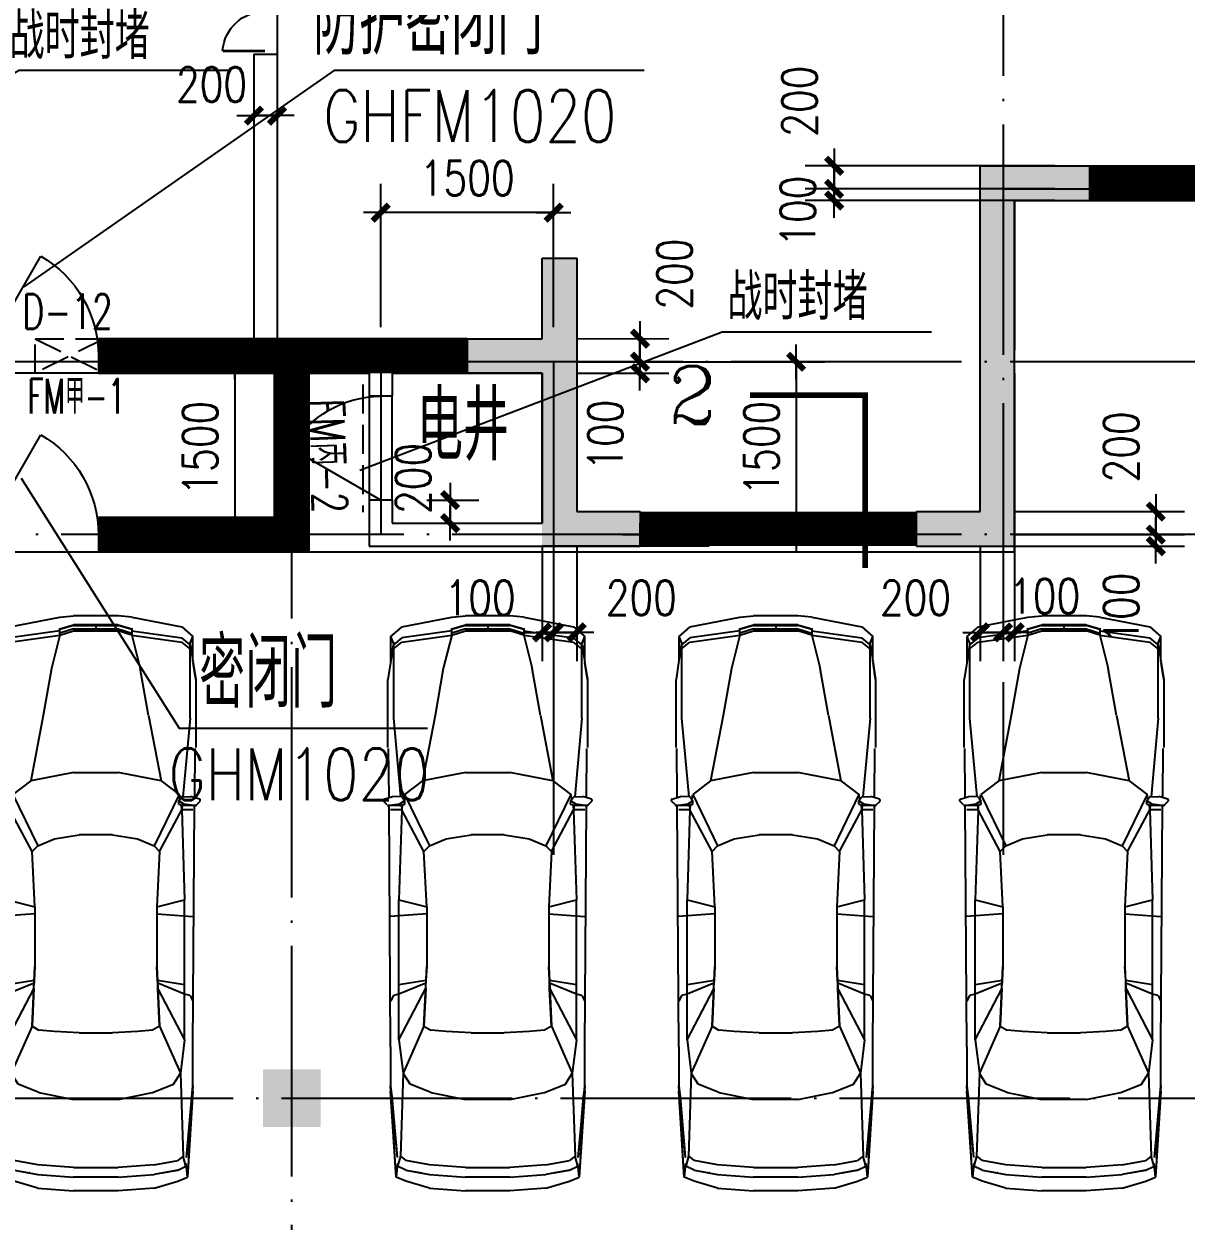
# Model space of a CAD drawing. Extents: x 634182 to 802382, y -1101880 to -864080.
# Drawn here: x 707538 to 717622, y -909933 to -899546 of the extents above; entities that cross this region are included whole.
import ezdxf
from ezdxf.enums import TextEntityAlignment as Align

# ---------------------------------------------------------------- set-up
doc = ezdxf.new("R2010")
doc.units = 0
doc.header["$LTSCALE"] = 1000
doc.header["$MEASUREMENT"] = 0
doc.linetypes.add('DASH', pattern=[0.35, 0.25, -0.1])
doc.linetypes.add('DOTE', pattern=[2.42, 2, -0.2, 0.02, -0.2])
doc.layers.get('0').update_dxf_attribs({"linetype": 'CONTINUOUS'})
doc.layers.get('DEFPOINTS').update_dxf_attribs({"linetype": 'CONTINUOUS'})
for name, color, linetype in [('210', 4, 'CONTINUOUS'), ('COLUMN', 7, 'CONTINUOUS'), ('DOTE', 1, 'DOTE'), ('JL', 164, 'CONTINUOUS'), ('LU', 4, 'CONTINUOUS'), ('MC', 4, 'CONTINUOUS'), ('PUB_DIM', 3, 'CONTINUOUS'), ('PUB_TEXT', 7, 'CONTINUOUS'), ('WALL', 191, 'CONTINUOUS'), ('WINDOW', 2, 'CONTINUOUS'), ('WINDOW_TEXT', 6, 'CONTINUOUS'), ('防火分區线', 2, 'CONTINUOUS')]:
    doc.layers.add(name, color=color, linetype=linetype)
doc.styles.add('_Z', font='romans', dxfattribs={"width": 0.7, "bigfont": 'Z'})
doc.styles.add('COMP', font='complex', dxfattribs={"bigfont": 'hztxt'})
doc.styles.add('DIM_FONT', font='simplex.shx', dxfattribs={"width": 0.8})
doc.styles.add('HZ_SIMPLEX', font='SIMPLEX.shx', dxfattribs={"width": 0.8, "bigfont": 'hztxt.shx'})
doc.styles.add('HZTXT', font='simplex', dxfattribs={"width": 0.8, "bigfont": 'sfont'})
doc.styles.add('SIMPLEX', font='SIMPLEX.SHX')
doc.styles.add('Z', font='romans', dxfattribs={"width": 0.8, "bigfont": 'z'})
doc.dimstyles.new('DIMB', dxfattribs={"dimtxt": 300, "dimasz": 1, "dimexe": 250, "dimexo": 300, "dimgap": 150, "dimtad": 1, "dimdec": 0, "dimzin": 0, "dimdsep": 46, "dimtxsty": 'DIM_FONT', "dimblk": '_DIMX', "dimblk1": '_DIMX', "dimblk2": '_DIMX', "dimcen": 2.5, "dimse2": 1, "dimclrt": 7, "dimadec": 0, "dimazin": 0, "dimtfac": 1, "dimtdec": 0, "dimtix": 1, "dimtmove": 2, "dimatfit": 3, "dimldrblk": '_DIMX', "dimfxl": 0, "dimtolj": 1, "dimtzin": 0, "dimarcsym": 0})
doc.dimstyles.new('DIMN', dxfattribs={"dimtxt": 300, "dimasz": 1, "dimexe": 250, "dimexo": 300, "dimgap": 150, "dimtad": 1, "dimdec": 0, "dimzin": 0, "dimdsep": 46, "dimtxsty": 'DIM_FONT', "dimblk": '_DIMX', "dimblk1": '_DIMX', "dimblk2": '_DIMX', "dimcen": 2.5, "dimclrt": 7, "dimadec": 0, "dimazin": 0, "dimtfac": 1, "dimtdec": 0, "dimtix": 1, "dimtmove": 2, "dimatfit": 3, "dimldrblk": '_DIMX', "dimfxl": 0, "dimtolj": 1, "dimtzin": 0, "dimarcsym": 0})

# ---------------------------------------------------------------- blocks, each defined once
blk = doc.blocks.new('_FZH')
blk.add_solid([(-0.5, -0.5), (0.5, -0.5), (-0.5, 0.5), (0.5, 0.5)])
blk = doc.blocks.new('M_F27')
for p, q in [((-2389, 824), (-1610, 874)), ((-2389, 824), (-1560, 874)), ((-1560, 874), (-2212, 815)), ((-1560, 874), (-1660, 862)), ((-1617, 869), (-1620, 866)), ((-1208, 874), (-1610, 874)), ((-1208, 874), (980, 889)), ((-743, 849), (-793, 874)), ((-2, 547), (-27, 877)), ((941, 773), (941, 874)), ((980, 902), (995, 790)), ((980, 790), (980, 898)), ((984, 905), (1020, 939)), ((1036, 935), (1062, 857)), ((1051, 889), (1497, 893)), ((1506, 899), (2121, 899)), ((2272, 876), (2121, 899)), ((2272, 876), (2272, 874)), ((2437, 851), (2272, 876)), ((2511, 874), (2287, 874)), ((2511, 874), (2450, 850)), ((2599, 773), (2511, 874)), ((-2426, 736), (-2389, 824)), ((-2264, 812), (-2389, 824)), ((-2326, 736), (-2288, 811)), ((-2200, 786), (-2288, 811)), ((-2200, 786), (-2238, 736)), ((-2208, 815), (-2211, 814)), ((-1660, 862), (-2208, 815)), ((-1446, 761), (-2200, 786)), ((-1547, 698), (-1446, 761)), ((-1145, 799), (-1446, 761)), ((-1019, 572), (-1446, 761)), ((-1145, 799), (-682, 557)), ((-1145, 799), (124, 799)), ((-730, 799), (-743, 849)), ((-630, 555), (-730, 799)), ((-642, 799), (-605, 554)), ((124, 799), (61, 547)), ((941, 773), (124, 799)), ((564, 572), (941, 773)), ((983, 777), (941, 773)), ((941, 773), (987, 765)), ((995, 790), (980, 790)), ((980, 790), (992, 746)), ((995, 790), (1022, 746)), ((1022, 748), (995, 790)), ((1053, 768), (1022, 746)), ((1057, 776), (1062, 857)), ((1770, 849), (1058, 784)), ((2461, 849), (1770, 849)), ((2398, 849), (2461, 773)), ((2437, 850), (2433, 851)), ((2498, 773), (2436, 849)), ((2461, 773), (2523, 321)), ((2561, 321), (2498, 773)), ((2599, 773), (2687, 321)), ((-2489, 522), (-2426, 736)), ((-2326, 736), (-2364, 522)), ((-2326, 736), (-2351, 596)), ((-2276, 522), (-2238, 736)), ((-1622, 510), (-1547, 698)), ((1079, 748), (614, 522)), ((992, 746), (1021, 747)), ((1021, 747), (1022, 748)), ((1036, 756), (1079, 748)), ((1204, 585), (1079, 748)), ((-2351, 594), (-2351, 596)), ((-1019, 572), (-1057, 510)), ((-680, 556), (-1019, 572)), ((-1019, 572), (-479, 547)), ((-680, 556), (-630, 555)), ((-605, 554), (-630, 555)), ((-479, 547), (-605, 554)), ((61, 547), (-479, 547)), ((61, 547), (564, 572)), ((564, 572), (614, 522)), ((1795, 472), (1204, 585)), ((1280, 196), (1204, 585)), ((-2489, 522), (-2514, 196)), ((-2364, 522), (-2389, 196)), ((-2301, 196), (-2276, 522)), ((-1622, 510), (-1685, 196)), ((-1070, 371), (-1057, 510)), ((614, 522), (677, 371)), ((2222, 397), (1795, 472)), ((-1082, 145), (-1070, 371)), ((677, 371), (714, 145)), ((2523, 321), (2222, 397)), ((2523, 321), (2586, 321)), ((2523, 321), (2561, 196)), ((2580, 196), (2542, 321)), ((2611, 196), (2574, 321)), ((2580, 321), (2618, 196)), ((2687, 321), (2699, 196)), ((-2514, -206), (-2514, 196)), ((-2389, -206), (-2389, 196)), ((-2301, 196), (-2301, -206)), ((-1685, -206), (-1685, 196)), ((-1082, 145), (-1082, -156)), ((714, -156), (714, 145)), ((1280, 196), (1280, -206)), ((2561, 196), (2561, -206)), ((2580, 196), (2580, -206)), ((2611, 196), (2611, -206)), ((2618, -206), (2618, 196)), ((2699, -206), (2699, 196)), ((2618, -6), (2561, -6)), ((-2489, -533), (-2514, -206)), ((-2389, -206), (-2364, -533)), ((-2276, -533), (-2301, -206)), ((-1685, -206), (-1622, -520)), ((-1070, -382), (-1082, -156)), ((714, -156), (677, -382)), ((1204, -596), (1280, -206)), ((2523, -332), (2561, -206)), ((2580, -206), (2542, -332)), ((2574, -332), (2611, -206)), ((2618, -206), (2580, -332)), ((2687, -332), (2699, -206)), ((-1057, -520), (-1070, -382)), ((677, -382), (614, -533)), ((1795, -483), (2222, -407)), ((2523, -332), (2222, -407)), ((2523, -332), (2461, -784)), ((2561, -332), (2498, -784)), ((2586, -332), (2523, -332)), ((2687, -332), (2599, -784)), ((-2489, -533), (-2426, -747)), ((-2326, -747), (-2364, -533)), ((-2276, -533), (-2238, -747)), ((-1622, -520), (-1547, -709)), ((-1019, -583), (-1057, -520)), ((614, -533), (564, -583)), ((1079, -759), (614, -533)), ((1795, -483), (1204, -596)), ((-2351, -607), (-2351, -605)), ((-2351, -607), (-2326, -747)), ((-1019, -583), (-1446, -772)), ((-682, -568), (-1145, -809)), ((-479, -558), (-1019, -583)), ((-1019, -583), (-680, -567)), ((-730, -809), (-630, -566)), ((-680, -567), (-682, -568)), ((-680, -567), (-630, -566)), ((-605, -565), (-642, -809)), ((-630, -566), (-605, -565)), ((-605, -565), (-479, -558)), ((61, -558), (-479, -558)), ((-2, -558), (-27, -884)), ((61, -558), (124, -809)), ((564, -583), (61, -558)), ((564, -583), (941, -784)), ((1204, -596), (1079, -759)), ((-2426, -747), (-2389, -835)), ((-2326, -747), (-2288, -822)), ((-2200, -797), (-2238, -747)), ((-1547, -709), (-1446, -772)), ((992, -757), (980, -800)), ((992, -757), (1021, -758)), ((995, -800), (1022, -757)), ((1022, -758), (995, -800)), ((1021, -758), (1022, -758)), ((1022, -757), (1053, -779)), ((1036, -767), (1079, -759)), ((-2389, -835), (-2264, -823)), ((-1560, -885), (-2389, -835)), ((-1610, -885), (-2389, -835)), ((-2288, -822), (-2200, -797)), ((-2212, -826), (-1560, -885)), ((-2208, -826), (-2211, -825)), ((-1660, -872), (-2208, -826)), ((-1446, -772), (-2200, -797)), ((-1145, -809), (-1446, -772)), ((-1145, -809), (124, -809)), ((-743, -860), (-793, -885)), ((-743, -860), (-730, -809)), ((941, -784), (124, -809)), ((987, -776), (941, -784)), ((983, -788), (941, -784)), ((941, -885), (941, -784)), ((995, -800), (980, -800)), ((995, -800), (980, -913)), ((980, -909), (980, -800)), ((1036, -946), (1062, -867)), ((1057, -787), (1062, -867)), ((1770, -860), (1058, -795)), ((1770, -860), (2461, -860)), ((2437, -861), (2272, -887)), ((2398, -860), (2461, -784)), ((2436, -860), (2498, -784)), ((2437, -861), (2436, -860)), ((2450, -861), (2511, -885)), ((2599, -784), (2511, -885)), ((-1560, -885), (-1660, -872)), ((-1621, -877), (-1617, -880)), ((-1610, -885), (-1208, -885)), ((-1208, -885), (980, -900)), ((984, -916), (1020, -950)), ((1051, -901), (1497, -904)), ((2121, -910), (1506, -910)), ((2121, -910), (2272, -887)), ((2270, -887), (2121, -910)), ((2272, -885), (2272, -887)), ((2285, -885), (2511, -885))]:
    blk.add_line(p, q)
for centre, start, end in [((990, 898), 132.965, 179.7454), ((1027, 932), 18.1573, 132.965), ((1047, 776), 305.1542, 356.8636), ((1047, -787), 3.1798, 54.8458), ((990, -909), 180.2546, 227.035), ((1027, -942), 227.035, 341.8427)]:
    blk.add_arc(centre, 10, start, end)
at = {"width": 0.8, "flags": 9}
for tag in ['XSIZE', 'YSIZE']:
    blk.add_attdef(tag, (0, 0), '', height=0.5, dxfattribs=at)
blk = doc.blocks.new('_DIMX')
blk.add_line((-150, 0), (150, 0))
at = {"const_width": 50}
blk.add_lwpolyline([(-70, -70), (70, 70)], dxfattribs=at)
blk = doc.blocks.new('*D594')
at = {"color": 0, "linetype": 'ByBlock'}
for p, q in [((716484, -900777), (714318, -900777)), ((714568, -900776), (714568, -900775)), ((714568, -900977), (714568, -900777)), ((714568, -900977), (714568, -900777)), ((716484, -900977), (714318, -900977)), ((714568, -900978), (714568, -900979))]:
    blk.add_line(p, q, dxfattribs=at)
at = {"layer": 'DEFPOINTS', "color": 0, "linetype": 'ByBlock'}
for p in [(714568, -900777), (716784, -900777), (716784, -900977)]:
    blk.add_point(p, dxfattribs=at)
at = {"color": 0, "linetype": 'ByBlock'}
for p, rotation in [((714568, -900777), 270), ((714568, -900977), 90)]:
    blk.add_blockref('_DIMX', p, dxfattribs=dict(at, rotation=rotation))
at = {"color": 7, "linetype": 'ByBlock', "insert": (714268, -900216), "char_height": 300, "attachment_point": 5, "rotation": 90, "style": 'DIM_FONT'}
blk.add_mtext('\\A1;200', dxfattribs=at)
blk = doc.blocks.new('*D595')
at = {"color": 0, "linetype": 'ByBlock'}
for p, q in [((716484, -900977), (714318, -900977)), ((714568, -900976), (714568, -900975)), ((714568, -901077), (714568, -900977)), ((714568, -901077), (714568, -900977)), ((716484, -901077), (714318, -901077)), ((714568, -901078), (714568, -901079))]:
    blk.add_line(p, q, dxfattribs=at)
at = {"layer": 'DEFPOINTS', "color": 0, "linetype": 'ByBlock'}
for p in [(714568, -900977), (716784, -900977), (716784, -901077)]:
    blk.add_point(p, dxfattribs=at)
at = {"color": 0, "linetype": 'ByBlock'}
for p, rotation in [((714568, -900977), 270), ((714568, -901077), 90)]:
    blk.add_blockref('_DIMX', p, dxfattribs=dict(at, rotation=rotation))
at = {"color": 7, "linetype": 'ByBlock', "insert": (714254, -901171), "char_height": 300, "attachment_point": 5, "rotation": 90, "style": 'DIM_FONT'}
blk.add_mtext('\\A1;100', dxfattribs=at)
blk = doc.blocks.new('_A2AKO')
at = {"const_width": 0.02}
for points in [[(-0.481, -0.0014), (-0.481, -0.3084)], [(0.481, 0.0014), (0.481, -0.6906)]]:
    blk.add_lwpolyline(points, dxfattribs=at)
for centre, radius, start, end in [((-0.5008, -0.0026), 0.3067, 274.24917, 0.21013), ((0.5046, 0.0019), 0.6987, 180.27623, 268.06031)]:
    blk.add_arc(centre, radius, start, end)
blk = doc.blocks.new('*D616')
at = {"color": 0, "linetype": 'ByBlock'}
for p, q in [((709534, -900041), (709534, -900091)), ((709734, -900041), (709734, -900091)), ((709533, -900341), (709532, -900341)), ((709534, -900341), (709734, -900341)), ((709534, -900341), (709734, -900341)), ((709735, -900341), (709736, -900341))]:
    blk.add_line(p, q, dxfattribs=at)
at = {"layer": 'DEFPOINTS', "color": 0, "linetype": 'ByBlock'}
for p in [(709534, -900341), (709734, -900341), (709734, -900341)]:
    blk.add_point(p, dxfattribs=at)
at = {"color": 0, "linetype": 'ByBlock'}
blk.add_blockref('_DIMX', (709534, -900341), dxfattribs=at)
at = {"color": 0, "linetype": 'ByBlock', "rotation": 180}
blk.add_blockref('_DIMX', (709734, -900341), dxfattribs=at)
at = {"color": 7, "linetype": 'ByBlock', "insert": (709166, -900071), "char_height": 300, "attachment_point": 5, "style": 'DIM_FONT'}
blk.add_mtext('\\A1;200', dxfattribs=at)
blk = doc.blocks.new('*D618')
at = {"color": 0, "linetype": 'ByBlock'}
for p, q in [((712334, -902277), (713133, -902276)), ((712883, -902275), (712883, -902274)), ((712883, -902476), (712883, -902276)), ((712883, -902476), (712883, -902276)), ((712334, -902477), (713133, -902476)), ((712883, -902477), (712883, -902478))]:
    blk.add_line(p, q, dxfattribs=at)
at = {"layer": 'DEFPOINTS', "color": 0, "linetype": 'ByBlock'}
for p in [(712034, -902277), (712883, -902276), (712034, -902477)]:
    blk.add_point(p, dxfattribs=at)
at = {"color": 0, "linetype": 'ByBlock'}
for p, rotation in [((712883, -902276), 270.028304303453), ((712883, -902476), 90.02830430345301)]:
    blk.add_blockref('_DIMX', p, dxfattribs=dict(at, rotation=rotation))
at = {"color": 7, "linetype": 'ByBlock', "insert": (713183, -901716), "char_height": 300, "attachment_point": 5, "rotation": 90.0283, "style": 'DIM_FONT'}
blk.add_mtext('\\A1;200', dxfattribs=at)
blk = doc.blocks.new('*D619')
at = {"color": 0, "linetype": 'ByBlock'}
for p, q in [((712334, -902477), (713133, -902477)), ((712883, -902476), (712883, -902475)), ((712883, -902577), (712883, -902477)), ((712883, -902577), (712883, -902477)), ((712334, -902577), (713133, -902577)), ((712883, -902578), (712883, -902579))]:
    blk.add_line(p, q, dxfattribs=at)
at = {"layer": 'DEFPOINTS', "color": 0, "linetype": 'ByBlock'}
for p in [(712034, -902477), (712883, -902477), (712034, -902577)]:
    blk.add_point(p, dxfattribs=at)
at = {"color": 0, "linetype": 'ByBlock'}
for p, rotation in [((712883, -902477), 270), ((712883, -902577), 90)]:
    blk.add_blockref('_DIMX', p, dxfattribs=dict(at, rotation=rotation))
at = {"color": 7, "linetype": 'ByBlock', "insert": (712583, -903114), "char_height": 300, "attachment_point": 5, "rotation": 90, "style": 'DIM_FONT'}
blk.add_mtext('\\A1;100', dxfattribs=at)
blk = doc.blocks.new('*D620')
at = {"color": 0, "linetype": 'ByBlock'}
for p, q in [((712034, -904077), (712034, -905075)), ((712134, -904077), (712134, -905075)), ((712033, -904825), (712032, -904825)), ((712134, -904825), (712034, -904825)), ((712134, -904825), (712034, -904825)), ((712135, -904825), (712136, -904825))]:
    blk.add_line(p, q, dxfattribs=at)
at = {"layer": 'DEFPOINTS', "color": 0, "linetype": 'ByBlock'}
for p in [(712034, -903777), (712134, -903777), (712034, -904825)]:
    blk.add_point(p, dxfattribs=at)
at = {"color": 0, "linetype": 'ByBlock'}
for p, rotation in [((712034, -904825), 359.9999999992663), ((712134, -904825), 179.9999999992663)]:
    blk.add_blockref('_DIMX', p, dxfattribs=dict(at, rotation=rotation))
at = {"color": 7, "linetype": 'ByBlock', "insert": (711496, -904525), "char_height": 300, "attachment_point": 5, "style": 'DIM_FONT'}
blk.add_mtext('\\A1;100', dxfattribs=at)
blk = doc.blocks.new('*D621')
at = {"color": 0, "linetype": 'ByBlock'}
for p, q in [((712134, -904077), (712134, -905075)), ((712334, -904077), (712334, -905075)), ((712133, -904825), (712132, -904825)), ((712334, -904825), (712134, -904825)), ((712334, -904825), (712134, -904825)), ((712335, -904825), (712336, -904825))]:
    blk.add_line(p, q, dxfattribs=at)
at = {"layer": 'DEFPOINTS', "color": 0, "linetype": 'ByBlock'}
for p in [(712134, -903777), (712334, -903777), (712134, -904825)]:
    blk.add_point(p, dxfattribs=at)
at = {"color": 0, "linetype": 'ByBlock'}
for p, rotation in [((712134, -904825), 359.9999999999), ((712334, -904825), 179.9999999999)]:
    blk.add_blockref('_DIMX', p, dxfattribs=dict(at, rotation=rotation))
at = {"color": 7, "linetype": 'ByBlock', "insert": (712895, -904525), "char_height": 300, "attachment_point": 5, "style": 'DIM_FONT'}
blk.add_mtext('\\A1;200', dxfattribs=at)
blk = doc.blocks.new('*D634')
at = {"color": 0, "linetype": 'ByBlock'}
for p, q in [((716134, -903977), (717609, -903977)), ((717359, -903976), (717359, -903975)), ((717359, -903977), (717359, -904077)), ((717359, -903977), (717359, -904077)), ((716134, -904077), (717609, -904077)), ((717359, -904078), (717359, -904079))]:
    blk.add_line(p, q, dxfattribs=at)
at = {"layer": 'DEFPOINTS', "color": 0, "linetype": 'ByBlock'}
for p in [(715834, -903977), (715834, -904077), (717359, -904077)]:
    blk.add_point(p, dxfattribs=at)
at = {"color": 0, "linetype": 'ByBlock'}
for p, rotation in [((717359, -903977), 270), ((717359, -904077), 90)]:
    blk.add_blockref('_DIMX', p, dxfattribs=dict(at, rotation=rotation))
at = {"color": 7, "linetype": 'ByBlock', "insert": (717059, -904614), "char_height": 300, "attachment_point": 5, "rotation": 90, "style": 'DIM_FONT'}
blk.add_mtext('\\A1;100', dxfattribs=at)
blk = doc.blocks.new('*D635')
at = {"color": 0, "linetype": 'ByBlock'}
for p, q in [((716134, -903777), (717609, -903777)), ((717359, -903776), (717359, -903775)), ((717359, -903777), (717359, -903977)), ((717359, -903777), (717359, -903977)), ((716134, -903977), (717609, -903977)), ((717359, -903978), (717359, -903979))]:
    blk.add_line(p, q, dxfattribs=at)
at = {"layer": 'DEFPOINTS', "color": 0, "linetype": 'ByBlock'}
for p in [(715834, -903777), (715834, -903977), (717359, -903977)]:
    blk.add_point(p, dxfattribs=at)
at = {"color": 0, "linetype": 'ByBlock'}
for p, rotation in [((717359, -903777), 270), ((717359, -903977), 90)]:
    blk.add_blockref('_DIMX', p, dxfattribs=dict(at, rotation=rotation))
at = {"color": 7, "linetype": 'ByBlock', "insert": (717059, -903216), "char_height": 300, "attachment_point": 5, "rotation": 90, "style": 'DIM_FONT'}
blk.add_mtext('\\A1;200', dxfattribs=at)
blk = doc.blocks.new('*D636')
at = {"color": 0, "linetype": 'ByBlock'}
for p, q in [((716034, -904077), (716034, -905075)), ((716134, -904077), (716134, -905075)), ((716033, -904825), (716032, -904825)), ((716034, -904825), (716134, -904825)), ((716034, -904825), (716134, -904825)), ((716135, -904825), (716136, -904825))]:
    blk.add_line(p, q, dxfattribs=at)
at = {"layer": 'DEFPOINTS', "color": 0, "linetype": 'ByBlock'}
for p in [(716034, -903777), (716134, -903777), (716134, -904825)]:
    blk.add_point(p, dxfattribs=at)
at = {"color": 0, "linetype": 'ByBlock'}
blk.add_blockref('_DIMX', (716034, -904825), dxfattribs=at)
at = {"color": 0, "linetype": 'ByBlock', "rotation": 180}
blk.add_blockref('_DIMX', (716134, -904825), dxfattribs=at)
at = {"color": 7, "linetype": 'ByBlock', "insert": (716395, -904510), "char_height": 300, "attachment_point": 5, "style": 'DIM_FONT'}
blk.add_mtext('\\A1;100', dxfattribs=at)
blk = doc.blocks.new('*D637')
at = {"color": 0, "linetype": 'ByBlock'}
for p, q in [((715834, -904077), (715834, -905075)), ((716034, -904077), (716034, -905075)), ((715833, -904825), (715832, -904825)), ((715834, -904825), (716034, -904825)), ((715834, -904825), (716034, -904825)), ((716035, -904825), (716036, -904825))]:
    blk.add_line(p, q, dxfattribs=at)
at = {"layer": 'DEFPOINTS', "color": 0, "linetype": 'ByBlock'}
for p in [(715834, -903777), (716034, -903777), (716034, -904825)]:
    blk.add_point(p, dxfattribs=at)
at = {"color": 0, "linetype": 'ByBlock'}
blk.add_blockref('_DIMX', (715834, -904825), dxfattribs=at)
at = {"color": 0, "linetype": 'ByBlock', "rotation": 180}
blk.add_blockref('_DIMX', (716034, -904825), dxfattribs=at)
at = {"color": 7, "linetype": 'ByBlock', "insert": (715274, -904525), "char_height": 300, "attachment_point": 5, "style": 'DIM_FONT'}
blk.add_mtext('\\A1;200', dxfattribs=at)
blk = doc.blocks.new('*D1472')
at = {"color": 0, "linetype": 'ByBlock'}
for p, q in [((717834, -900977), (718865, -900977)), ((718615, -900978), (718615, -902476)), ((717834, -902477), (718865, -902477))]:
    blk.add_line(p, q, dxfattribs=at)
at = {"layer": 'DEFPOINTS', "color": 0, "linetype": 'ByBlock'}
for p in [(717534, -900977), (717534, -902477), (718615, -902477)]:
    blk.add_point(p, dxfattribs=at)
at = {"color": 0, "linetype": 'ByBlock'}
for p, rotation in [((718615, -900977), 90), ((718615, -902477), 270)]:
    blk.add_blockref('_DIMX', p, dxfattribs=dict(at, rotation=rotation))
at = {"color": 7, "linetype": 'ByBlock', "insert": (718315, -901727), "char_height": 300, "attachment_point": 5, "rotation": 90, "style": 'DIM_FONT'}
blk.add_mtext('\\A1;1500', dxfattribs=at)
blk = doc.blocks.new('*D1474')
at = {"color": 0, "linetype": 'ByBlock'}
for p, q in [((710634, -902177), (710634, -900933)), ((712134, -902177), (712134, -900933)), ((712133, -901183), (710635, -901183))]:
    blk.add_line(p, q, dxfattribs=at)
at = {"layer": 'DEFPOINTS', "color": 0, "linetype": 'ByBlock'}
for p in [(710634, -901183), (710634, -902477), (712134, -902477)]:
    blk.add_point(p, dxfattribs=at)
at = {"color": 0, "linetype": 'ByBlock'}
for p, rotation in [((710634, -901183), 180.0000000000045), ((712134, -901183), 4.476419235288631e-12)]:
    blk.add_blockref('_DIMX', p, dxfattribs=dict(at, rotation=rotation))
at = {"color": 7, "linetype": 'ByBlock', "insert": (711384, -900883), "char_height": 300, "attachment_point": 5, "style": 'DIM_FONT'}
blk.add_mtext('\\A1;1500', dxfattribs=at)
blk = doc.blocks.new('*D1475')
at = {"color": 0, "linetype": 'ByBlock'}
for p, q in [((712731, -902477), (714488, -902477)), ((714238, -902478), (714238, -903976)), ((712731, -903977), (714488, -903977))]:
    blk.add_line(p, q, dxfattribs=at)
at = {"layer": 'DEFPOINTS', "color": 0, "linetype": 'ByBlock'}
for p in [(712431, -902477), (712431, -903977), (714238, -903977)]:
    blk.add_point(p, dxfattribs=at)
at = {"color": 0, "linetype": 'ByBlock'}
for p, rotation in [((714238, -902477), 90), ((714238, -903977), 270)]:
    blk.add_blockref('_DIMX', p, dxfattribs=dict(at, rotation=rotation))
at = {"color": 7, "linetype": 'ByBlock', "insert": (713938, -903227), "char_height": 300, "attachment_point": 5, "rotation": 90, "style": 'DIM_FONT'}
blk.add_mtext('\\A1;1500', dxfattribs=at)
blk = doc.blocks.new('_DBLK')
blk.add_line((-0.5, 0), (0, -0.866))
blk.add_arc((-0.5, 0), 1, 300, 0)
at = {"layer": 'WINDOW_TEXT', "style": 'SIMPLEX', "flags": 9}
blk.add_attdef('A', text='', height=1, dxfattribs=at).set_placement((0, 1.5), align=Align.MIDDLE)
blk = doc.blocks.new('*D1668')
at = {"color": 0, "linetype": 'ByBlock'}
for p, q in [((710429, -902477), (709118, -902477)), ((709368, -902478), (709368, -903976)), ((710429, -903977), (709118, -903977))]:
    blk.add_line(p, q, dxfattribs=at)
at = {"layer": 'DEFPOINTS', "color": 0, "linetype": 'ByBlock'}
for p in [(710729, -902477), (709368, -903977), (710729, -903977)]:
    blk.add_point(p, dxfattribs=at)
at = {"color": 0, "linetype": 'ByBlock'}
for p, rotation in [((709368, -902477), 90), ((709368, -903977), 270)]:
    blk.add_blockref('_DIMX', p, dxfattribs=dict(at, rotation=rotation))
at = {"color": 7, "linetype": 'ByBlock', "insert": (709068, -903227), "char_height": 300, "attachment_point": 5, "rotation": 90, "style": 'DIM_FONT'}
blk.add_mtext('\\A1;1500', dxfattribs=at)
blk = doc.blocks.new('*D1687')
at = {"color": 0, "linetype": 'ByBlock'}
for p, q in [((711034, -903677), (711486, -903677)), ((711236, -903676), (711236, -903675)), ((711236, -903677), (711236, -903877)), ((711236, -903677), (711236, -903877)), ((711034, -903877), (711486, -903877)), ((711236, -903878), (711236, -903879))]:
    blk.add_line(p, q, dxfattribs=at)
at = {"layer": 'DEFPOINTS', "color": 0, "linetype": 'ByBlock'}
for p in [(710734, -903677), (710734, -903877), (711236, -903877)]:
    blk.add_point(p, dxfattribs=at)
at = {"color": 0, "linetype": 'ByBlock'}
for p, rotation in [((711236, -903677), 270), ((711236, -903877), 90)]:
    blk.add_blockref('_DIMX', p, dxfattribs=dict(at, rotation=rotation))
at = {"color": 7, "linetype": 'ByBlock', "insert": (710916, -903489), "char_height": 300, "attachment_point": 5, "rotation": 90, "style": 'DIM_FONT'}
blk.add_mtext('\\A1;200', dxfattribs=at)
blk = doc.blocks.new('_SECTION')
at = {"const_width": 0.1}
blk.add_lwpolyline([(2, 0), (0, 0), (0, 3)], dxfattribs=at)
at = {"style": 'COMP'}
blk.add_attdef('A', text='', height=1, dxfattribs=at).set_placement((3, 0), align=Align.MIDDLE)

msp = doc.modelspace()

# ---------------------------------------------------------------- hatches: boundary and pattern name
at = {"layer": '210'}
msp.add_hatch(color=256, dxfattribs=at).paths.add_polyline_path([(715834.057, -903776.65), (715284.057, -903776.659), (715284.156, -904076.757), (716134.057, -904076.659), (716134.057, -901076.656), (716784.057, -901076.659), (716784.057, -900776.659), (715834.057, -900776.659)])
h = msp.add_hatch(color=256, dxfattribs=at)
h.paths.add_polyline_path([(712334.057, -901576.659), (712034.057, -901576.659), (712034.057, -902276.659), (711384.057, -902276.659), (711384.122, -902476.757), (712334.057, -902476.757)])
h.paths.add_polyline_path([(711384.122, -902476.757), (711384.154, -902576.757), (712034.057, -902576.659), (712034.057, -903976.757), (712134.156, -903976.757), (712134.156, -902476.757)])
h.paths.add_polyline_path([(712334.057, -902476.757), (712134.156, -902476.757), (712134.156, -903976.757), (712434.156, -903976.757), (712434.156, -903776.659), (712334.057, -903776.659)])
h.paths.add_polyline_path([(712884.123, -903976.757), (712884.057, -903776.659), (712434.156, -903776.659), (712434.156, -903976.757)])
h.paths.add_polyline_path([(712884.156, -904076.757), (712884.123, -903976.757), (712434.156, -903976.757), (712434.156, -904076.705)])
h.paths.add_polyline_path([(712134.156, -903976.757), (712134.156, -904076.671), (712434.156, -904076.705), (712434.156, -903976.757)])
h.paths.add_polyline_path([(712134.156, -904076.671), (712134.156, -903976.757), (712034.057, -903976.757), (712034.057, -904076.659)])

# ---------------------------------------------------------------- linework, layer by layer
for points in [[(709314.154, -899948.89), (707496.161, -899948.89), (705558.197, -901045.333)], [(707540.377, -901826.54), (710234.176, -899945.507), (712919.206, -899945.507)], [(715414.304, -902220.341), (713596.312, -902220.341), (710451.183, -903419.431)], [(707512.417, -903487.817), (708883.832, -905657.066), (711040.566, -905657.066)]]:
    msp.add_lwpolyline(points)
at = {"layer": 'DOTE'}
for p, q in [((709734.156, -884445.605), (709734.156, -902476.757)), ((716034.156, -895576.757), (716034.156, -906755.699)), ((716034.156, -900976.757), (722934.156, -900976.757)), ((722934.156, -902476.757), (700134.156, -902476.757)), ((710634.156, -902476.757), (710634.156, -903976.757)), ((712134.156, -902476.757), (712134.156, -906755.699)), ((709862.048, -972466.093), (709862.048, -902577.649)), ((709862.048, -903976.757), (706434.156, -903976.757)), ((722934.156, -903976.757), (709862.048, -903976.757)), ((668633.996, -908866.093), (773621.778, -908866.093))]:
    msp.add_line(p, q, dxfattribs=at)
at = {"layer": 'JL'}
for p, q in [((710534.156, -902776.757), (710534.156, -903676.757)), ((710734.156, -903676.757), (710734.156, -902776.757))]:
    msp.add_line(p, q, dxfattribs=at)
at = {"layer": 'MC', "linetype": 'DASH'}
for p, q in [((708234.254, -902276.757), (707634.254, -902576.757)), ((707634.254, -902276.757), (708234.254, -902576.757))]:
    msp.add_line(p, q, dxfattribs=at)
msp.add_lwpolyline([(707634.254, -902276.757), (708234.254, -902276.757), (708234.254, -902576.757), (707634.254, -902576.757)], close=True, dxfattribs=at)
at = {"layer": 'WALL'}
for p, q in [((709534.057, -899806.757), (709534.057, -902417.51)), ((709534.057, -899806.757), (709734.057, -899806.757)), ((709734.057, -899806.757), (709734.057, -902417.51)), ((715834.156, -903776.757), (715834.156, -900776.757)), ((715834.156, -900776.757), (716784.156, -900776.757)), ((716784.156, -900776.757), (716784.156, -901076.757)), ((716784.156, -900776.757), (718584.156, -900776.757)), ((716134.156, -901876.757), (716134.156, -901076.757)), ((716134.156, -901076.757), (716784.156, -901076.757)), ((716134.156, -901076.757), (717434.156, -901076.757)), ((716134.156, -901076.757), (716134.156, -902376.757)), ((712034.057, -902276.757), (712034.057, -901576.757)), ((712334.156, -901576.757), (712334.156, -903776.757)), ((711384.253, -902276.855), (708184.156, -902276.757)), ((708184.156, -902276.757), (708184.156, -902576.757)), ((708184.156, -902276.757), (712034.057, -902276.757)), ((708184.156, -902276.757), (708184.156, -902576.757)), ((711384.156, -902576.757), (711384.156, -902276.757)), ((711384.253, -902276.855), (711384.253, -902576.855)), ((708184.156, -902576.757), (709712.048, -902576.757)), ((709712.048, -903826.757), (709712.048, -902576.757)), ((710012.048, -904126.757), (710012.048, -902576.757)), ((710012.048, -902576.757), (710534.156, -902576.757)), ((710534.156, -902576.757), (710534.156, -902776.757)), ((710734.156, -902576.757), (710734.156, -902776.757)), ((710734.156, -902576.757), (711384.154, -902576.757)), ((712034.156, -902576.757), (711384.156, -902576.757)), ((711384.253, -902576.855), (712034.254, -902576.855)), ((711384.253, -902576.855), (712034.254, -902576.855)), ((712034.156, -902576.757), (712034.156, -903876.757)), ((712034.156, -902576.757), (712034.156, -903876.757)), ((712034.156, -903876.757), (712034.156, -902576.757)), ((716134.156, -902576.757), (716134.156, -904076.757)), ((710734.156, -902776.757), (710534.156, -902776.757)), ((716134.156, -904076.757), (716134.156, -903076.757)), ((710534.156, -903676.757), (710534.156, -904076.757)), ((710734.156, -903676.757), (710534.156, -903676.757)), ((710734.156, -903676.757), (710734.156, -903876.757)), ((708184.156, -903826.757), (709712.048, -903826.757)), ((708184.156, -903826.757), (708184.156, -904126.757)), ((712334.156, -903776.757), (712884.156, -903776.757)), ((712334.156, -903776.757), (712884.156, -903776.757)), ((712884.156, -903776.757), (712884.156, -904076.757)), ((715284.156, -903776.757), (715834.156, -903776.757)), ((710734.156, -903876.757), (712034.156, -903876.757)), ((712884.156, -903926.757), (713484.156, -903926.757)), ((712884.254, -904076.855), (712884.254, -903876.855)), ((712884.254, -903876.855), (712884.254, -904076.855)), ((715284.156, -904076.757), (715284.156, -903876.757)), ((708184.156, -904126.757), (710012.048, -904126.757)), ((710534.156, -904076.757), (712034.156, -904076.757)), ((712884.156, -904076.757), (712034.156, -904076.757)), ((713484.156, -904076.757), (712034.156, -904076.757)), ((712034.254, -904076.855), (712884.254, -904076.855)), ((712034.254, -904076.855), (712884.254, -904076.855)), ((715284.156, -904076.757), (716134.156, -904076.757)), ((715284.156, -904076.757), (716134.156, -904076.757))]:
    msp.add_line(p, q, dxfattribs=at)
at = {"layer": 'WALL', "linetype": 'Continuous'}
for p, q in [((716784.156, -900776.757), (716784.156, -901076.757)), ((712034.057, -901576.757), (712334.156, -901576.757)), ((715284.156, -904076.757), (715284.156, -903776.757))]:
    msp.add_line(p, q, dxfattribs=at)
at = {"layer": 'WALL', "linetype": 'DASH'}
msp.add_line((710478.453, -902674.542), (710478.453, -903782.793), dxfattribs=at)
at = {"layer": 'WALL', "const_width": 300}
for points in [[(716784.156, -900926.757), (718584.156, -900926.757)], [(708184.156, -902426.757), (711384.156, -902426.757)], [(712884.254, -903926.757), (715284.156, -903926.757)]]:
    msp.add_lwpolyline(points, dxfattribs=at)
at = {"layer": 'WINDOW'}
msp.add_line((708184.156, -902576.757), (707184.156, -902576.757), dxfattribs=at)
at = {"layer": '防火分區线'}
msp.add_lwpolyline([(701612.048, -901076.757), (706334.156, -901076.757), (706334.156, -904126.757), (710012.048, -904126.757), (716134.156, -904126.757), (716134.156, -901076.757), (729734.156, -901076.757), (729734.156, -904076.757), (733834.156, -904076.855), (733834.156, -902576.855), (734912.048, -902576.855), (734912.048, -938114.452), (701612.048, -938114.452), (701612.048, -901076.757)], close=True, dxfattribs=at)
msp.add_lwpolyline([(709862.048, -902576.757, 300, 300, 0), (709862.048, -903976.757, 300, 300, 0), (708184.156, -903976.757, 300, 300, 0)], format="xyseb", dxfattribs=at)

# ---------------------------------------------------------------- block references
at = {"layer": 'COLUMN', "xscale": 500, "yscale": 500, "zscale": 500}
msp.add_blockref('_FZH', (709862.048, -908866.093), dxfattribs=at)
at = {"layer": 'LU', "xscale": 0.95745, "yscale": 0.95745, "zscale": 0.95745, "rotation": 90.00000000000001}
for p in [(708156.834, -907265.157), (711556.834, -907265.157), (714056.834, -907265.157), (716556.834, -907265.157)]:
    msp.add_blockref('M_F27', p, dxfattribs=at)
at = {"layer": 'PUB_DIM'}
ref = msp.add_blockref('_SECTION', (714837.96, -902766.185), dxfattribs=dict(at, xscale=500, yscale=500, zscale=500, rotation=180))
ref.add_attrib('A', '2', dxfattribs={"layer": '0', "height": 500, "style": 'COMP'}).set_placement((713337.96, -902766.185), align=Align.MIDDLE)
at = {"layer": 'WINDOW'}
for name, p, xscale, yscale, zscale, rotation in [('_A2AKO', (709632.319, -899203.916), -1200, 1200, 1200, 270.0000000000001), ('_DBLK', (710634.156, -903226.757), 900, -900, 900, 90.00000000000001), ('_DBLK', (707684.156, -903976.757), -1000, 1000, 1000, 180)]:
    msp.add_blockref(name, p, dxfattribs=dict(at, xscale=xscale, yscale=yscale, zscale=zscale, rotation=rotation))
at = {"layer": 'WINDOW', "xscale": 1000, "yscale": -1000, "zscale": 1000}
msp.add_blockref('_DBLK', (707684.156, -902426.757), dxfattribs=at)

# ---------------------------------------------------------------- texts
at = {"width": 0.8}
for s, height, style, p in [('战时封堵', 400, 'HZTXT', (707413.036, -899849.524, -284.642)), ('GHFM1020', 450, 'DIM_FONT', (710134.391, -900569.667)), ('战时封堵', 400, 'HZTXT', (713642.165, -902113.834, -284.642)), ('GHM1020', 450, 'DIM_FONT', (708790.816, -906281.783))]:
    msp.add_text(s, height=height, dxfattribs=dict(at, style=style)).set_placement(p)
at = {"layer": 'MC', "linetype": 'Continuous', "style": 'HZ_SIMPLEX', "width": 0.7}
msp.add_text('D-12', height=300, dxfattribs=at).set_placement((707525.134, -902191.095))
at = {"layer": 'MC', "linetype": 'Continuous', "style": '_Z', "width": 0.6}
msp.add_text('FM甲-1', height=300, dxfattribs=at).set_placement((708420.255, -902776.514), align=Align.MIDDLE_RIGHT)
at = {"layer": 'MC', "linetype": 'Continuous', "style": 'HZTXT', "width": 0.7}
msp.add_text('FM丙-2', height=300, rotation=271.9, dxfattribs=at).set_placement((710013.162, -902803.716))
at = {"layer": 'PUB_TEXT', "style": 'Z', "width": 0.7}
for s, p in [('防护密闭门', (710046.811, -899811.359)), ('电井', (710948.252, -903331.02)), ('密闭门', (709057.97, -905478.618))]:
    msp.add_text(s, height=600, dxfattribs=at).set_placement(p)

# ---------------------------------------------------------------- dimensions: what is measured, and where the dimension line sits
at = {"layer": 'PUB_DIM', "linetype": 'Continuous'}
for base, p1, p2, angle, picture, middle in [((709734.057, -900340.566), (709534.057, -900340.566), (709734.057, -900340.566), 360, '*D616', (709166.057, -900070.566)), ((714568.397, -900776.757), (716784.156, -900976.757), (716784.156, -900776.757), 90, '*D594', (714268.397, -900216.186)), ((714568.397, -900976.757), (716784.156, -901076.757), (716784.156, -900976.757), 90, '*D595', (714254.202, -901171.317)), ((712883.186, -902276.337), (712034.156, -902476.757), (712034.057, -902276.757), 90.0283043, '*D618', (713182.909, -901715.618)), ((712883.125, -902476.757), (712034.156, -902576.757), (712034.156, -902476.757), 90, '*D619', (712583.415, -903114.471)), ((717359.429, -903976.757), (715834.156, -903776.757), (715834.156, -903976.757), 270, '*D635', (717059.429, -903216.186)), ((712034.156, -904824.903), (712134.156, -903776.757), (712034.156, -903776.757), 180, '*D620', (711496.441, -904524.903)), ((712134.156, -904824.903), (712334.156, -903776.757), (712134.156, -903776.757), 180, '*D621', (712894.727, -904524.903)), ((716034.156, -904824.903), (715834.156, -903776.757), (716034.156, -903776.757), 0, '*D637', (715273.584, -904524.903)), ((717359.429, -904076.757), (715834.156, -903976.757), (715834.156, -904076.757), 270, '*D634', (717059.429, -904614.471)), ((716134.156, -904824.903), (716034.156, -903776.757), (716134.156, -903776.757), 0, '*D636', (716395.377, -904510.424))]:
    dim = msp.add_linear_dim(base=base, p1=p1, p2=p2, angle=angle, dimstyle='DIMN', dxfattribs=at)
    dim.commit()
    dim.dimension.update_dxf_attribs({"geometry": picture, "text_midpoint": middle, "dimtype": 129})
at = {"layer": 'PUB_DIM'}
for p1, p2, distance, picture, middle in [((712134.156, -902476.757), (710634.156, -902476.757), -1293.643, '*D1474', (711384.156, -900883.114)), ((717534.156, -900976.757), (717534.156, -902476.757), 1081.047, '*D1472', (718315.202, -901726.757)), ((712430.566, -902476.757), (712430.566, -903976.757), 1807.533, '*D1475', (713938.099, -903226.757))]:
    dim = msp.add_aligned_dim(p1=p1, p2=p2, distance=distance, dimstyle='DIMN', dxfattribs=at)
    dim.commit()
    dim.dimension.update_dxf_attribs({"geometry": picture, "text_midpoint": middle})
dim = msp.add_aligned_dim(p1=(710729.413, -902476.756), p2=(710729.413, -903976.756), distance=-1361.656, dimstyle='DIMB', override={"dimsah": 1, "dimse2": 0}, dxfattribs=at)
dim.commit()
dim.dimension.update_dxf_attribs({"geometry": '*D1668', "text_midpoint": (709067.757, -903226.756)})
dim = msp.add_linear_dim(base=(711236.224, -903876.756), p1=(710734.156, -903676.756), p2=(710734.156, -903876.756), angle=270, dimstyle='DIMN', dxfattribs=at)
dim.commit()
dim.dimension.update_dxf_attribs({"geometry": '*D1687', "text_midpoint": (710916.392, -903488.582), "dimtype": 129})

doc.saveas('drawing.dxf')
